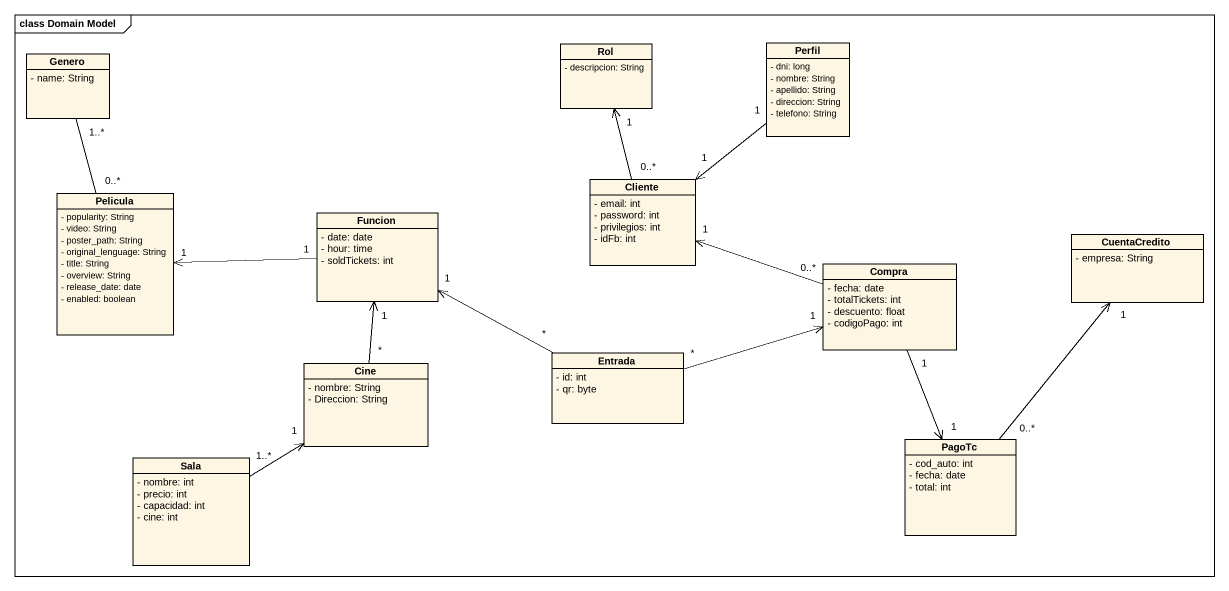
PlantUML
@startuml
mainframe class Domain Model
hide circle
hide empty members
skinparam classAttributeIconSize 0
class Rol {
  - descripcion: String
}
class Perfil {
  - dni: long
  - nombre: String
  - apellido: String
  - direccion: String
  - telefono: String
}
class Genero {
  - name: String
}
class Pelicula {
  - popularity: String
  - video: String
  - poster_path: String
  - original_lenguage: String
  - title: String
  - overview: String
  - release_date: date
  - enabled: boolean
}
class Funcion {
  - date: date
  - hour: time
  - soldTickets: int
}
class Cliente {
  - email: int
  - password: int
  - privilegios: int
  - idFb: int
}
class CuentaCredito {
  - empresa: String
}
class Compra {
  - fecha: date
  - totalTickets: int
  - descuento: float
  - codigoPago: int
}
class Cine {
  - nombre: String
  - Direccion: String
}
class Entrada {
  - id: int
  - qr: byte
}
class Sala {
  - nombre: int
  - precio: int
  - capacidad: int
  - cine: int
}
class PagoTc {
  - cod_auto: int
  - fecha: date
  - total: int
}
Perfil "1" --> "1" Cliente
Pelicula "0..*" -up- "1..*" Genero
Funcion "1" -left-> "1" Pelicula
Cliente "0..*" -up-> "1" Rol
Compra "0..*" -left-> "1" Cliente
Compra "1" --> "1" PagoTc
Cine "*" -up-> "1" Funcion
Entrada "*" -left-> "1" Funcion
Entrada "*" -right-> "1" Compra
Sala "1..*" -up-> "1" Cine
PagoTc "0..*" -up-> "1" CuentaCredito
@enduml
